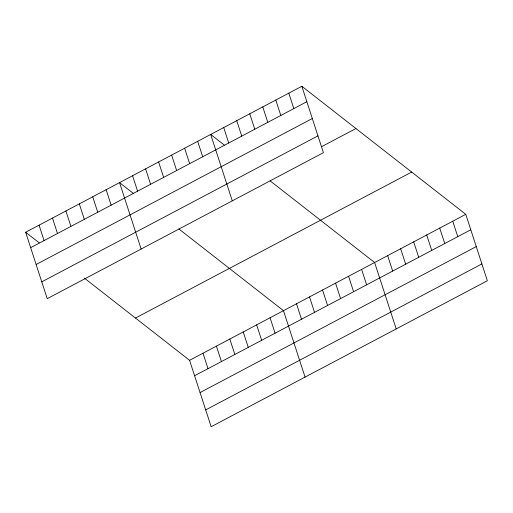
<?xml version="1.0" encoding="UTF-8"?>
<svg xmlns="http://www.w3.org/2000/svg" width="513" height="513" viewBox="0 0 513 513"><rect width="100%" height="100%" fill="white"/><g stroke="black" fill="none" stroke-linecap="round" stroke-linejoin="round"><path stroke-width="0.77" d="M301.843 86.274L323.421 152.688L47.228 298.669L25.65 232.248L301.843 86.274L465.772 214.331L487.35 280.752L211.157 426.726L189.579 360.312L84.388 278.136M30.665 247.683L306.857 101.709M36.134 264.509L312.321 118.535M41.765 281.842L317.951 135.868M321.67 146.641L355.939 128.532M135.483 318.047L411.67 172.073M189.579 360.312L465.772 214.331M194.594 375.747L470.787 229.773M200.064 392.567L476.25 246.593M205.694 409.906L481.887 263.926M224.219 145.006L210.696 134.444L232.28 200.865M270.018 180.788L374.625 262.509L396.209 328.923M133.079 193.183L119.555 182.615L141.133 249.036M178.877 228.958L283.484 310.679L305.062 377.093M25.65 232.248L39.174 242.809M452.748 221.218L457.763 236.653M439.731 228.099L444.745 243.534M426.707 234.98L431.722 250.415M413.69 241.86L418.704 257.295M400.666 248.741L405.68 264.176M387.648 255.621L392.663 271.063M361.607 269.389L366.622 284.824M348.584 276.27L353.598 291.705M288.819 93.154L293.834 108.589M335.566 283.15L340.581 298.585M275.802 100.035L280.816 115.47M322.542 290.031L327.563 305.466M262.778 106.916L267.792 122.351M309.525 296.912L314.54 312.353M249.76 113.796L254.775 129.231M296.508 303.799L301.522 319.233M236.737 120.683L241.751 136.118M223.719 127.564L228.734 142.999M270.069 317.765L275.083 333.206M197.678 141.325L202.693 156.76M256.654 324.857L261.668 340.292M184.654 148.206L189.669 163.641M243.239 331.949L248.254 347.384M171.637 155.086L176.652 170.521M229.824 339.042L234.839 354.477M158.613 161.973L163.628 177.408M216.409 346.128L221.424 361.562M145.596 168.854L150.61 184.289M202.994 353.22L208.009 368.655M132.572 175.735L137.593 191.169M106.14 189.707L111.154 205.142M92.725 196.793L97.739 212.228M79.31 203.885L84.324 219.32M65.895 210.978L70.909 226.413M52.48 218.063L57.494 233.505M39.065 225.156L44.08 240.591"/></g></svg>
